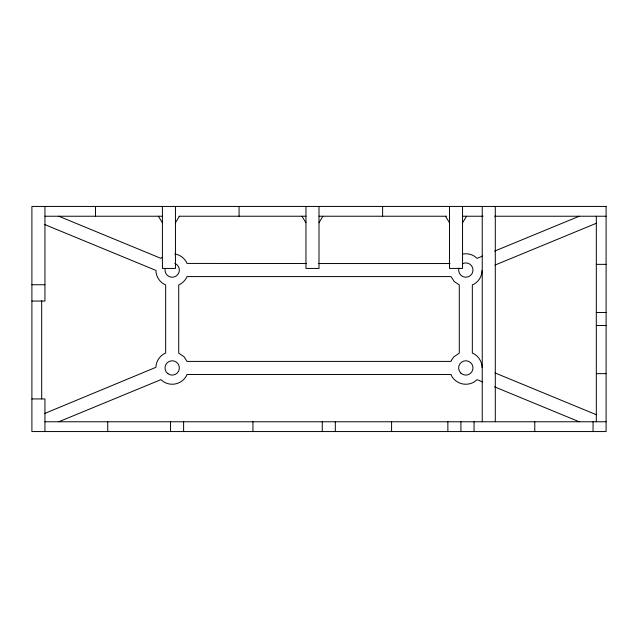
<?xml version="1.0" encoding="UTF-8"?>
<svg xmlns="http://www.w3.org/2000/svg" width="638" height="638" viewBox="0 0 638 638"><rect width="100%" height="100%" fill="white"/><g stroke="black" fill="none" stroke-linecap="round" stroke-linejoin="round"><path stroke-width="0.96" d="M482.097 367.592L482.113 367.368A16.309 16.309 0 0 0 473.476 353.54L472.335 353.109L472.335 284.867L473.97 284.189A16.309 16.309 0 0 0 481.57 274.284L482.081 270.408M319 222.758L322.844 216.234M175.45 222.758L179.366 216.234M462.55 222.758L466.593 216.234M161.916 257.385L160.975 258.382L58.8 216.234M44.453 413.568L155.887 367.329A16.309 16.309 0 0 1 164.564 353.516L165.665 353.109L165.665 284.923L162.602 283.264A16.309 16.309 0 0 1 156.079 272.617L156.023 270.448L44.429 224.424M58.8 421.766L160.951 379.634L163.511 381.747A16.309 16.309 0 0 0 186.001 376.611L186.99 374.466L451.01 374.466L451.975 376.579A16.309 16.309 0 0 0 474.457 381.771L477.049 379.634L482.575 381.907M482.623 256.069L477.112 258.342L473.97 255.934A16.309 16.309 0 0 0 462.414 254.107M494.586 251.133L579.2 216.234M494.976 265.089L596.315 223.292M44.947 216.234L162.403 216.234M179.198 216.234L305.953 216.234M319 216.234L446.544 216.234M462.55 216.234L483.086 216.234M494.625 216.234L606.1 216.234M306.615 263.534L187.086 263.422A16.309 16.309 0 0 0 174.732 253.948M318.569 263.534L450.013 263.534M596.315 264.355L606.1 264.355M31.9 284.747L44.947 284.747M31.9 301.056L44.947 301.056L44.947 206.441M596.315 312.476L606.1 312.476M596.315 325.524L606.1 325.524M596.315 373.645L606.1 373.645M31.9 398.933L44.947 398.933L44.947 431.559M44.947 421.766L606.1 421.766M494.992 372.911L596.315 414.708M494.538 386.843L579.2 421.766M445.46 216.234L449.503 222.758M301.91 216.234L305.953 222.758M158.36 216.234L162.403 222.758M596.315 216.234L596.315 421.766M593.053 421.766L593.053 431.559M534.78 421.766L534.78 431.559M495.295 206.441L495.295 421.766M482.24 206.441L482.24 421.766M474.066 421.766L474.066 431.559M462.55 206.441L462.55 268.431L449.503 268.431L449.503 206.441M460.915 421.766L460.915 431.559M447.868 421.766L447.868 431.559M391.588 421.766L391.588 431.559M382.617 206.441L382.617 216.234M335.309 421.766L335.309 431.559M322.262 421.766L322.262 431.559M319 206.441L319 268.431L305.953 268.431L305.953 206.441M252.935 421.766L252.935 431.559M239.067 206.441L239.067 216.234M183.608 421.766L183.608 431.559M175.45 206.441L175.45 268.431L162.403 268.431L162.403 206.441M170.553 421.766L170.553 431.559M107.75 421.766L107.75 431.559M95.517 206.441L95.517 216.234M41.685 300.634L41.685 398.933M174.828 263.39A7.178 7.178 0 0 1 179.063 272.115A7.178 7.178 0 0 1 170.745 277.091A7.178 7.178 0 0 1 165.059 269.236M462.335 263.781A7.178 7.178 0 0 1 472.782 268.335A7.178 7.178 0 0 1 465.684 277.235A7.178 7.178 0 0 1 458.913 268.08M451.409 360.279L450.986 361.411L187.014 361.411L184.143 356.841L178.712 353.141L178.712 284.995C182.364 283.256 185.459 280.353 187.046 276.589L451.01 276.589L454.28 281.597L459.288 284.867L459.288 353.141L453.881 356.809L451.409 360.279M606.1 206.441L31.9 206.441L31.9 431.559L606.1 431.559L606.1 206.441M167.953 373.732A7.178 7.178 0 0 0 179.326 368.708A7.178 7.178 0 0 0 169.285 361.371A7.178 7.178 0 0 0 167.953 373.732M460.78 373.055A7.178 7.178 0 0 0 472.758 369.737A7.178 7.178 0 0 0 463.898 361.02A7.178 7.178 0 0 0 460.78 373.055"/></g></svg>
